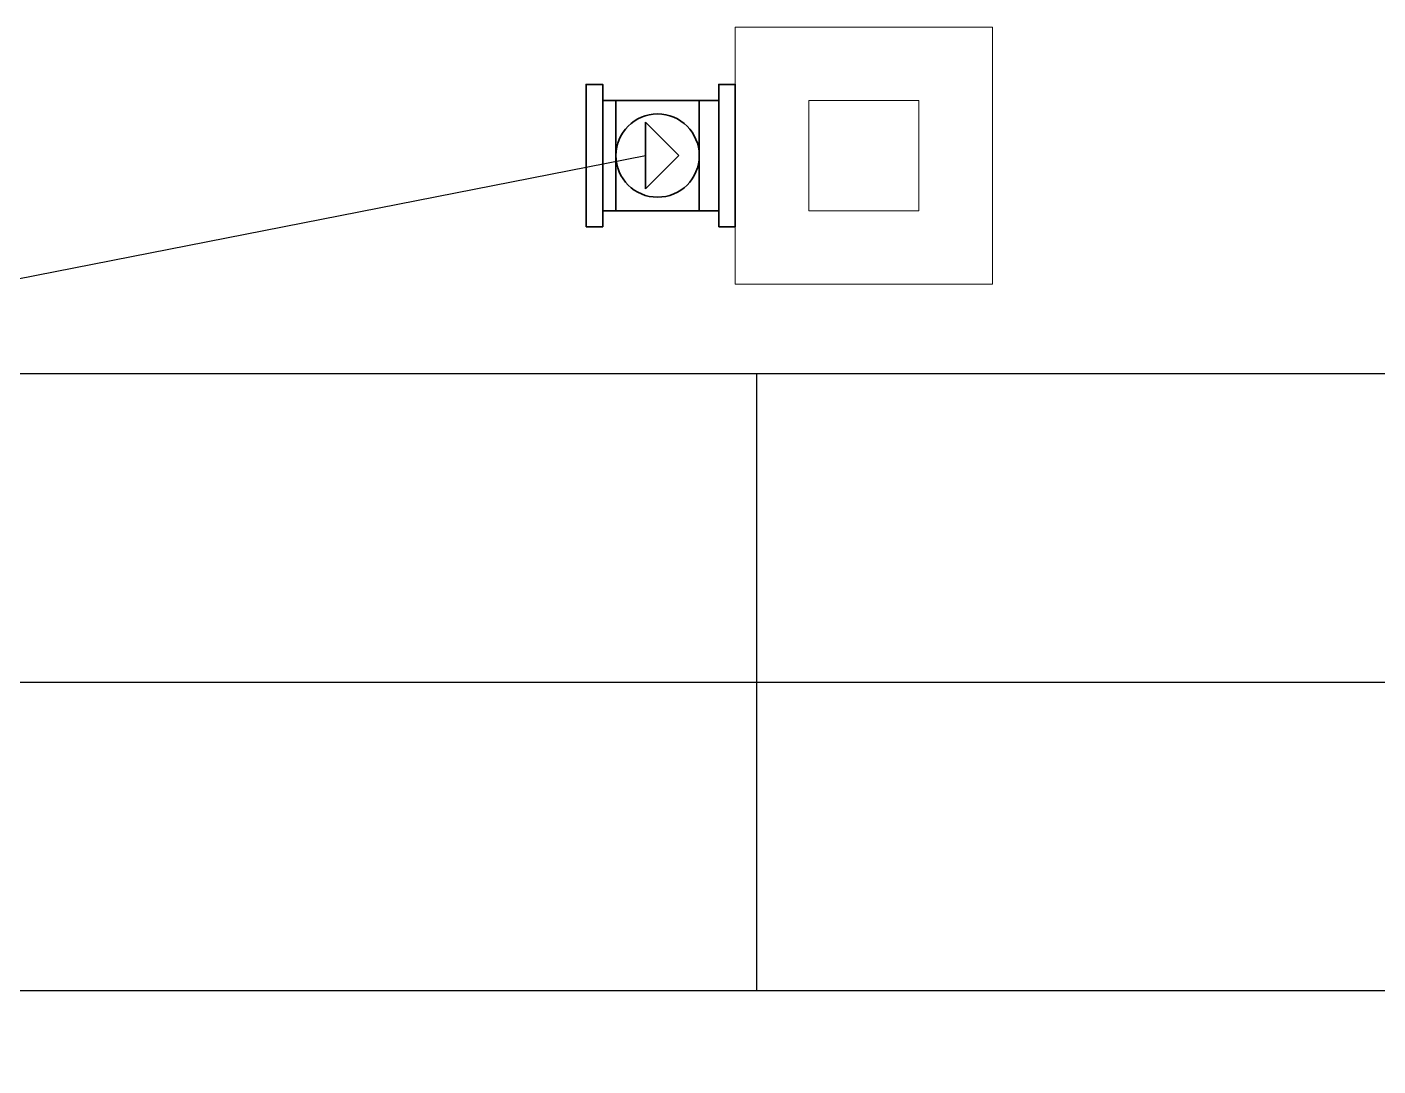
# Model space of a CAD drawing. Header units: inches. Extents: x 23 to 100097, y 11 to 104145.
# Drawn here: x 64844 to 65720, y 57814 to 58488 of the extents above; entities that cross this region are included whole.
import ezdxf

# ---------------------------------------------------------------- set-up
doc = ezdxf.new("R2010")
doc.units = ezdxf.units.IN
doc.header["$MEASUREMENT"] = 0
doc.layers.add('ol4uler', color=7, linetype='Continuous', lineweight=15)

msp = doc.modelspace()

# ---------------------------------------------------------------- linework, layer by layer
at = {"color": 3, "lineweight": 35}
for p, q in [((65245.09, 58425.82), (65245.09, 58382.6)), ((65266.69, 58404.21), (65245.09, 58425.82)), ((65245.09, 58382.6), (65266.69, 58404.21))]:
    msp.add_line(p, q, dxfattribs=at)
for p, q in [((62234.27, 57813.51), (65245.09, 58404.21)), ((66917.15, 58262.53), (65317.15, 58262.53)), ((64617.15, 58062.53), (65317.15, 58062.53)), ((65317.15, 58062.53), (66917.15, 58062.53)), ((65317.15, 57862.53), (66917.15, 57862.53))]:
    msp.add_line(p, q)
at = {"lineweight": 30}
for p, q in [((65317.15, 58262.53), (64617.15, 58262.53)), ((65317.15, 58262.53), (65317.15, 57862.53)), ((64617.15, 57862.53), (65317.15, 57862.53))]:
    msp.add_line(p, q, dxfattribs=at)
at = {"color": 3, "lineweight": 35}
for points in [[(65206.57, 58358.04), (65206.57, 58450.38), (65217.34, 58450.38), (65217.34, 58358.04)], [(65292.61, 58358.04), (65292.61, 58450.38), (65303.38, 58450.38), (65303.38, 58358.04)], [(65217.34, 58368.46), (65217.34, 58439.96), (65292.61, 58439.96), (65292.61, 58368.46)], [(65279.98, 58368.46), (65279.98, 58439.96), (65225.96, 58439.96), (65225.96, 58368.46)]]:
    msp.add_lwpolyline(points, close=True, dxfattribs=at)
msp.add_circle((65252.97, 58404.21), 27.01, dxfattribs=at)
at = {"layer": 'ol4uler', "color": 7, "linetype": 'ByBlock', "lineweight": 0}
for points in [[(65303.38, 58487.62), (65470.21, 58487.62), (65470.21, 58320.8), (65303.38, 58320.8)], [(65351.05, 58439.96), (65422.54, 58439.96), (65422.54, 58368.46), (65351.05, 58368.46)]]:
    msp.add_lwpolyline(points, close=True, dxfattribs=at)

doc.saveas('drawing.dxf')
